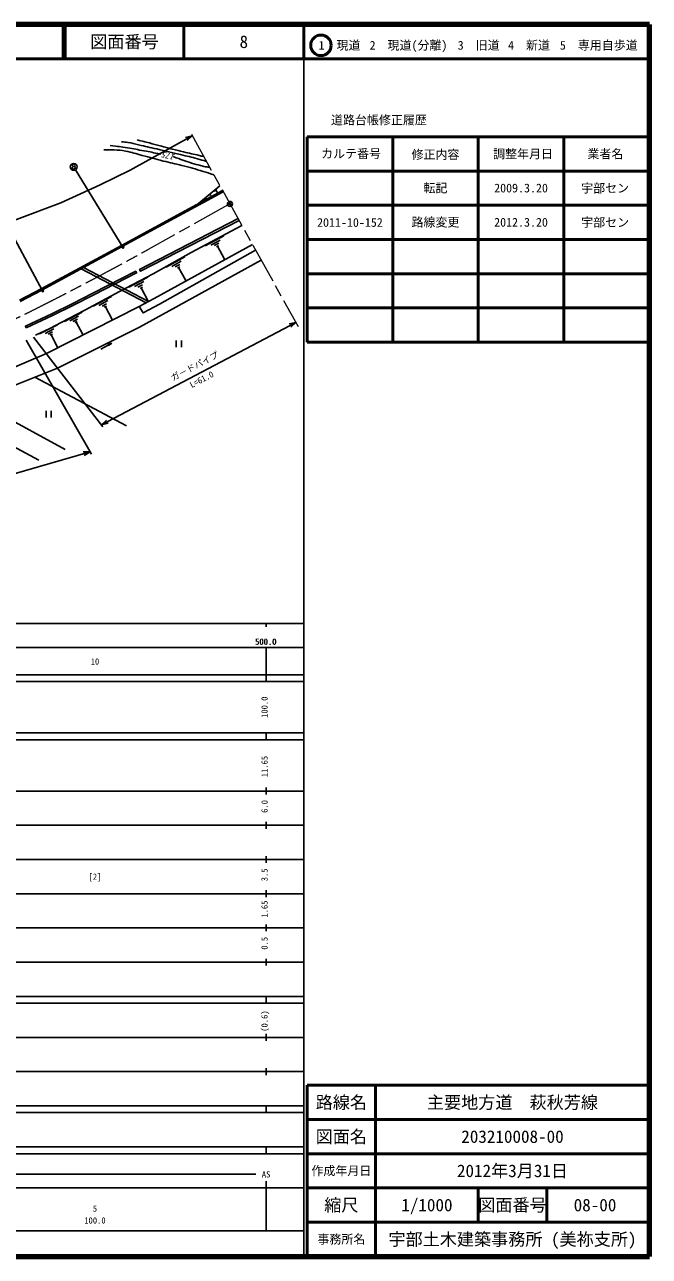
# Model space of a CAD drawing. Units: millimetres at full size, sheet at 1:1000; details may follow other scales. Extents: x 40000 to 680000, y 20000 to 380000.
# Drawn here: x 497447 to 680000, y 20000 to 380000 of the extents above; entities that cross this region are included whole.
import ezdxf
from ezdxf.enums import TextEntityAlignment as Align

# ---------------------------------------------------------------- set-up
doc = ezdxf.new("R2010")
doc.units = ezdxf.units.MM
doc.header["$LTSCALE"] = 1000
doc.header["$PDMODE"] = 32
doc.header["$PDSIZE"] = 500
doc.linetypes.add('CHAIN', pattern=[18.5, 12, -1.5, 3.5, -1.5])
for name, color, linetype, lineweight in [('M-BGD', 7, 'Continuous', 25), ('M-BMK', 2, 'CHAIN', 13), ('M-BMK-SRVR', 3, 'Continuous', 25), ('M-STR-STRC', 7, 'Continuous', 25), ('M-TTL', 2, 'Continuous', 140), ('M-TTL-BAND', 7, 'Continuous', 25), ('M-TTL-FRAM', 2, 'Continuous', 50), ('M-TTL-LINE', 7, 'Continuous', 50)]:
    doc.layers.add(name, color=color, linetype=linetype, lineweight=lineweight)
doc.layers.add('M-TTL-TXT', color=7, linetype='Continuous')
doc.styles.add('@ＭＳ ゴシック', font='')
doc.styles.add('ＭＳ ゴシック', font='')
doc.styles.get('@ＭＳ ゴシック').set_extended_font_data('@MS Gothic')
doc.styles.get('ＭＳ ゴシック').set_extended_font_data('MS Gothic')

msp = doc.modelspace()

# ---------------------------------------------------------------- linework, layer by layer
at = {"layer": 'M-BGD'}
for p, q in [((546390, 347531), (528324, 337438)), ((546390, 347531), (544451, 347041)), ((544956, 346137), (546390, 347531)), ((554509, 332896), (548281, 327693)), ((552863, 331326), (553615, 331954)), ((553114, 331408), (553490, 331722)), ((553271, 331411), (553459, 331568)), ((553380, 331375), (553474, 331453)), ((553427, 331414), (553867, 330888)), ((550255, 329147), (550421, 329286)), ((550338, 329216), (550477, 329050)), ((551439, 330136), (551872, 330498)), ((551584, 330183), (551800, 330364)), ((551674, 330185), (551782, 330276)), ((551737, 330165), (551791, 330210)), ((551764, 330187), (552017, 329885)), ((550237, 315393), (555628, 318296)), ((551875, 315580), (554571, 317031)), ((552839, 315403), (554187, 316129)), ((553466, 315046), (554140, 315408)), ((553803, 315227), (555835, 311453)), ((538807, 309148), (544259, 312151)), ((540470, 309353), (543196, 310855)), ((541452, 309183), (542815, 309934)), ((532974, 298724), (513993, 308667)), ((533625, 299060), (514629, 309011)), ((527891, 303257), (533401, 306198)), ((542093, 308826), (542775, 309201)), ((542434, 309014), (544536, 305197)), ((529562, 303441), (532317, 304912)), ((530545, 303258), (531923, 303993)), ((531184, 302891), (531872, 303258)), ((531528, 303075), (533586, 299218)), ((517514, 297740), (522851, 300574)), ((519131, 297915), (521800, 299332)), ((509069, 293259), (514253, 296009)), ((520082, 297735), (521416, 298444)), ((520699, 297379), (521366, 297733)), ((521032, 297556), (523016, 293820)), ((501830, 289643), (507062, 292235)), ((510640, 293428), (513232, 294803)), ((511563, 293253), (512859, 293941)), ((512161, 292907), (512809, 293251)), ((512485, 293079), (514410, 289450)), ((576665, 292957), (519886, 263038)), ((576665, 292957), (574715, 292515)), ((575197, 291599), (576665, 292957)), ((520313, 262487), (500033, 288622)), ((503397, 289768), (506013, 291064)), ((504310, 289569), (505618, 290217)), ((504897, 289208), (505551, 289532)), ((505224, 289370), (507038, 285707)), ((497871, 287739), (516943, 254450)), ((519720, 285178), (522925, 286923)), ((522925, 286923), (521811, 286535)), ((521994, 286198), (521811, 286535)), ((522925, 286923), (521824, 286510)), ((522925, 286923), (521838, 286485)), ((522925, 286923), (521850, 286462)), ((522925, 286923), (521862, 286440)), ((522925, 286923), (521879, 286410)), ((522925, 286923), (521895, 286380)), ((522925, 286923), (521917, 286339)), ((522925, 286923), (521929, 286318)), ((522925, 286923), (521941, 286296)), ((522925, 286923), (521953, 286273)), ((522925, 286923), (521962, 286257)), ((522925, 286923), (521974, 286236)), ((522925, 286923), (521985, 286215)), ((522925, 286923), (521994, 286198)), ((541743, 287712), (541743, 285712)), ((543243, 285712), (543243, 287712)), ((527210, 262721), (500458, 276936)), ((477971, 272854), (509300, 255830)), ((503706, 267148), (503706, 265148)), ((505206, 265148), (505206, 267148)), ((521354, 264396), (519886, 263038)), ((519886, 263038), (521836, 263480)), ((516547, 255142), (447961, 235312)), ((516547, 255142), (514547, 255103)), ((514835, 254108), (516547, 255142))]:
    msp.add_line(p, q, dxfattribs=at)
for points in [[(528324, 337438), (519514, 333178), (508041, 327950), (495081, 323053), (485533, 319600), (474360, 316146), (457431, 312016), (447179, 310052), (428353, 307519), (413018, 306287), (397546, 306150), (383373, 306398), (353103, 308225), (223322, 315535), (187784, 319584), (146211, 326583), (117934, 332730)], [(555292, 331493), (525751, 315481), (502261, 302777), (495932, 299466)], [(555482, 331141), (525941, 315129), (502449, 302424), (496109, 299107)], [(560931, 321320), (546135, 313356), (534964, 307203), (525197, 301989), (515027, 296589), (508154, 292944), (504807, 291192), (500605, 289204)], [(559827, 323309), (531057, 308435), (531333, 307902), (560103, 322776)], [(564001, 315786), (535311, 299929), (530904, 297657), (503808, 283898), (477971, 272854)], [(564926, 314119), (536820, 298328), (532128, 295763), (530904, 297657)], [(566561, 311170), (530992, 291625), (507082, 279570), (483135, 270047)], [(501596, 252700), (481253, 263602), (474892, 264874)]]:
    msp.add_lwpolyline(points, dxfattribs=at)
msp.add_lwpolyline([(497905, 291344), (505583, 294985), (511571, 297875), (517670, 301019), (530171, 307422), (529920, 307911), (517419, 301508), (511325, 298367), (505345, 295482), (497669, 291841)], close=True, dxfattribs=at)
for points, knots in [([(550558, 340018), (549333, 340402), (549001, 340496), (547996, 340780), (546071, 341324), (544967, 341534), (543023, 342004), (540294, 342664), (538762, 343021), (536028, 343659), (533974, 344138), (532820, 344397), (530764, 344868), (529535, 345149), (528865, 345411), (527616, 345582), (526872, 345685), (526603, 345717), (525703, 345767)], [0, 0, 0, 0, 1, 1, 1, 2, 2, 2, 3, 3, 3, 4, 4, 4, 5, 5, 5, 6, 6, 6, 6]), ([(549773, 341433), (549137, 341588), (548976, 341626), (548464, 341749), (546683, 342176), (545679, 342391), (543895, 342812), (542628, 343111), (541916, 343271), (540654, 343594), (539251, 343953), (538478, 344206), (537079, 344581), (535837, 344914), (535141, 345098), (533894, 345414), (532503, 345766), (532058, 345870), (530325, 346283)], [0, 0, 0, 0, 1, 1, 1, 2, 2, 2, 3, 3, 3, 4, 4, 4, 5, 5, 5, 6, 6, 6, 6]), ([(552715, 336130), (551219, 336608), (550828, 336726), (549614, 337094), (547210, 337823), (545862, 338231), (543428, 338849), (541284, 339394), (540060, 339608), (537914, 340143), (535522, 340741), (534203, 341158), (531817, 341781), (529910, 342279), (528861, 342647), (526925, 343015), (525648, 343258), (524917, 343335), (523619, 343399), (522430, 343458), (522000, 343443), (520572, 343376)], [0, 0, 0, 0, 1, 1, 1, 2, 2, 2, 3, 3, 3, 4, 4, 4, 5, 5, 5, 6, 6, 6, 7, 7, 7, 7]), ([(537202, 342171), (534852, 342637), (534251, 342756), (532355, 343109), (530445, 343465), (529377, 343672), (527459, 343984), (525494, 344303), (524854, 344389), (522417, 344719)], [0, 0, 0, 0, 1, 1, 1, 2, 2, 2, 3, 3, 3, 3]), ([(551490, 338339), (550867, 338380), (550678, 338393), (550165, 338484), (549656, 338575), (549380, 338667), (548881, 338801), (547833, 339081), (547247, 339242), (546209, 339555), (544100, 340191), (543412, 340487), (540893, 341442)], [0, 0, 0, 0, 1, 1, 1, 2, 2, 2, 3, 3, 3, 4, 4, 4, 4])]:
    msp.add_open_spline(points, degree=3, knots=knots, dxfattribs=at)
at = {"layer": 'M-BMK'}
for p, q in [((546161, 347944), (577343, 291736)), ((557447, 327600), (533548, 314296))]:
    msp.add_line(p, q, dxfattribs=at)
for centre, radius, start, end in [((64952, 1162205), 968779, 296.60726, 298.92719), ((373221, 550133), 283465, 289.52816, 296.30551)]:
    msp.add_arc(centre, radius, start, end, dxfattribs=at)
at = {"layer": 'M-BMK-SRVR'}
msp.add_circle((557447, 327600), 750, dxfattribs=at)
msp.add_point((557447, 327600), dxfattribs=at)
msp.add_point((557447, 327600), dxfattribs=at)
at = {"layer": 'M-STR-STRC'}
for p, q in [((511287, 338810), (511393, 338674)), ((511393, 338674), (511638, 338562)), ((511638, 338562), (511939, 338560)), ((511939, 338560), (512184, 338420)), ((512184, 338420), (512283, 338302)), ((526157, 314962), (512318, 337585)), ((502708, 302200), (488518, 328373))]:
    msp.add_line(p, q, dxfattribs=at)
for centre, radius in [((511784, 338431), 1000), ((526157, 314962), 250), ((526157, 314962), 200), ((526157, 314962), 150), ((526157, 314962), 100), ((526157, 314962), 50), ((526157, 314962), 20), ((502708, 302200), 250), ((502708, 302200), 200), ((502708, 302200), 150), ((502708, 302200), 100), ((502708, 302200), 50), ((502708, 302200), 20)]:
    msp.add_circle(centre, radius, dxfattribs=at)
for centre, start, end in [((511787, 338806), 359.55488, 179.55488), ((511783, 338306), 179.55488, 359.55488)]:
    msp.add_arc(centre, 500, start, end, dxfattribs=at)
for p in [(526157, 314962), (502708, 302200)]:
    msp.add_point(p, dxfattribs=at)
at = {"layer": 'M-TTL'}
for p, q in [((680000, 380000), (40000, 380000)), ((680000, 20000), (680000, 380000)), ((40000, 20000), (680000, 20000))]:
    msp.add_line(p, q, dxfattribs=at)
at = {"layer": 'M-TTL-BAND'}
for p, q in [((579000, 20000), (579000, 370000)), ((40000, 205000), (579000, 205000)), ((568000, 205000), (568000, 204000)), ((68000, 198000), (579000, 198000)), ((568000, 188000), (568000, 198000)), ((40000, 190000), (579000, 190000)), ((40000, 188000), (579000, 188000)), ((40000, 173000), (579000, 173000)), ((568000, 171000), (568000, 173000)), ((40000, 171000), (579000, 171000)), ((40000, 156000), (579000, 156000)), ((568000, 155000), (568000, 157000)), ((46000, 146000), (579000, 146000)), ((568000, 145000), (568000, 147000)), ((568000, 135000), (568000, 137000)), ((52000, 136000), (579000, 136000)), ((46000, 126000), (579000, 126000)), ((568000, 125000), (568000, 127000)), ((52000, 116000), (579000, 116000)), ((568000, 115000), (568000, 117000)), ((46000, 106000), (579000, 106000)), ((568000, 105000), (568000, 107000)), ((40000, 96000), (579000, 96000)), ((40000, 94000), (579000, 94000)), ((568000, 94000), (568000, 96000)), ((49000, 84000), (579000, 84000)), ((568000, 83000), (568000, 85000)), ((40000, 74000), (579000, 74000)), ((568000, 73000), (568000, 75000)), ((40000, 64000), (579000, 64000)), ((40000, 62000), (579000, 62000)), ((568000, 62000), (568000, 64000)), ((40000, 52000), (579000, 52000)), ((568000, 50000), (568000, 52000)), ((40000, 50000), (579000, 50000)), ((71000, 44000), (565000, 44000)), ((40000, 40000), (579000, 40000)), ((568000, 27500), (568000, 42000)), ((68000, 27500), (579000, 27500))]:
    msp.add_line(p, q, dxfattribs=at)
at = {"layer": 'M-TTL-FRAM'}
for p, q in [((580000, 347197), (580000, 287197)), ((580000, 347197), (680000, 347197)), ((580000, 287197), (680000, 287197)), ((680000, 70000), (580000, 70000)), ((580000, 70000), (580000, 20000))]:
    msp.add_line(p, q, dxfattribs=at)
at = {"layer": 'M-TTL-LINE'}
for p, q in [((508747, 380000), (508747, 370000)), ((509247, 380000), (509247, 370000)), ((543997, 380000), (543997, 370000)), ((579000, 380000), (579000, 370000)), ((40000, 370000), (680000, 370000)), ((605000, 347197), (605000, 287197)), ((630000, 347197), (630000, 287197)), ((655000, 347197), (655000, 287197)), ((580000, 337197), (680000, 337197)), ((580000, 327197), (680000, 327197)), ((580000, 317197), (680000, 317197)), ((580000, 307197), (680000, 307197)), ((580000, 297197), (680000, 297197)), ((600000, 70000), (600000, 20000)), ((680000, 60000), (580000, 60000)), ((680000, 50000), (580000, 50000)), ((680000, 40000), (580000, 40000)), ((630000, 40000), (630000, 30000)), ((650000, 40000), (650000, 30000)), ((680000, 30000), (580000, 30000))]:
    msp.add_line(p, q, dxfattribs=at)
msp.add_circle((584031, 373958), 3000, dxfattribs=at)

# ---------------------------------------------------------------- texts
at = {"layer": 'M-BGD', "style": 'ＭＳ ゴシック', "oblique": 15}
msp.add_text('175', height=1833, rotation=165.898, dxfattribs=at).set_placement((539569, 341610), align=Align.MIDDLE_CENTER)
at = {"layer": 'M-BGD', "style": 'ＭＳ ゴシック'}
msp.add_text('ガ－ドパイプ', height=1833, rotation=27.787, dxfattribs=at).set_placement((547809, 278882), align=Align.BOTTOM_CENTER)
at = {"layer": 'M-BGD', "style": '@ＭＳ ゴシック'}
msp.add_text('L=61.0', height=1833, rotation=27.787, dxfattribs=at).set_placement((548742, 277113), align=Align.TOP_CENTER)
at = {"layer": 'M-TTL-BAND', "style": 'ＭＳ ゴシック'}
for s, p in [('500.0', (567844, 198195)), ('500.0', (568000, 198195)), ('10', (518000, 192405)), ('[2]', (518000, 129500)), ('AS', (568000, 42500)), ('5', (518000, 32523)), ('100.0', (518000, 29033))]:
    msp.add_text(s, height=1833, dxfattribs=at).set_placement(p, align=Align.BOTTOM_CENTER)
for s, p in [('100.0', (569000, 180500)), ('11.65', (569000, 163174)), ('6.0', (569000, 151500)), ('3.5', (569000, 131500)), ('1.65', (569000, 121500)), ('0.5', (569000, 111500)), ('(0.6)', (569000, 88764))]:
    msp.add_text(s, height=1833, rotation=90, dxfattribs=at).set_placement(p, align=Align.BOTTOM_CENTER)
at = {"layer": 'M-TTL-TXT', "style": 'ＭＳ ゴシック'}
for s, height, p in [('図面番号', 3666, (526622, 375000)), ('8', 3666, (561497, 375000)), ('1\u3000現道', 2566, (589448, 373958)), ('2\u3000現道(分離)', 2566, (609619, 373958)), ('3\u3000旧道', 2566, (630121, 373958)), ('4\u3000新道', 2566, (644824, 373958)), ('5\u3000専用自歩道', 2566, (665228, 373958)), ('道路台帳修正履歴', 2566, (600968, 352113)), ('カルテ番号', 2566, (592839, 342277)), ('修正内容', 2566, (617509, 342023)), ('調整年月日', 2566, (643089, 342197)), ('業者名', 2566, (667134, 342197)), ('転記', 2566, (617500, 332245)), ('2009.3.20', 2566, (642500, 332245)), ('宇部セン', 2566, (667077, 332189)), ('2011-10-152', 2566, (592500, 322189)), ('路線変更', 2566, (617500, 322245)), ('2012.3.20', 2566, (642500, 322245)), ('宇部セン', 2566, (667077, 322189)), ('路線名', 3666, (590000, 65000)), ('路線名', 3666, (590000, 65000)), ('主要地方道\u3000萩秋芳線', 3666, (640000, 65000)), ('図面名', 3666, (590000, 55000)), ('図面名', 3666, (590000, 55000)), ('203210008-00', 3666, (640000, 55000)), ('2012年3月31日', 3666, (640000, 45000)), ('作成年月日', 2566, (590000, 45000)), ('作成年月日', 2566, (590000, 45000)), ('縮尺', 3666, (590000, 35000)), ('縮尺', 3666, (590000, 35000)), ('1/1000', 3666, (615000, 35000)), ('図面番号', 3666, (640000, 35000)), ('図面番号', 3666, (640000, 35000)), ('08-00', 3666, (664125, 35000)), ('事務所名', 2566, (590000, 25000)), ('事務所名', 2566, (590000, 25000)), ('宇部土木建築事務所 (美祢支所)', 3666, (640000, 25000))]:
    msp.add_text(s, height=height, dxfattribs=at).set_placement(p, align=Align.MIDDLE_CENTER)

doc.saveas('drawing.dxf')
